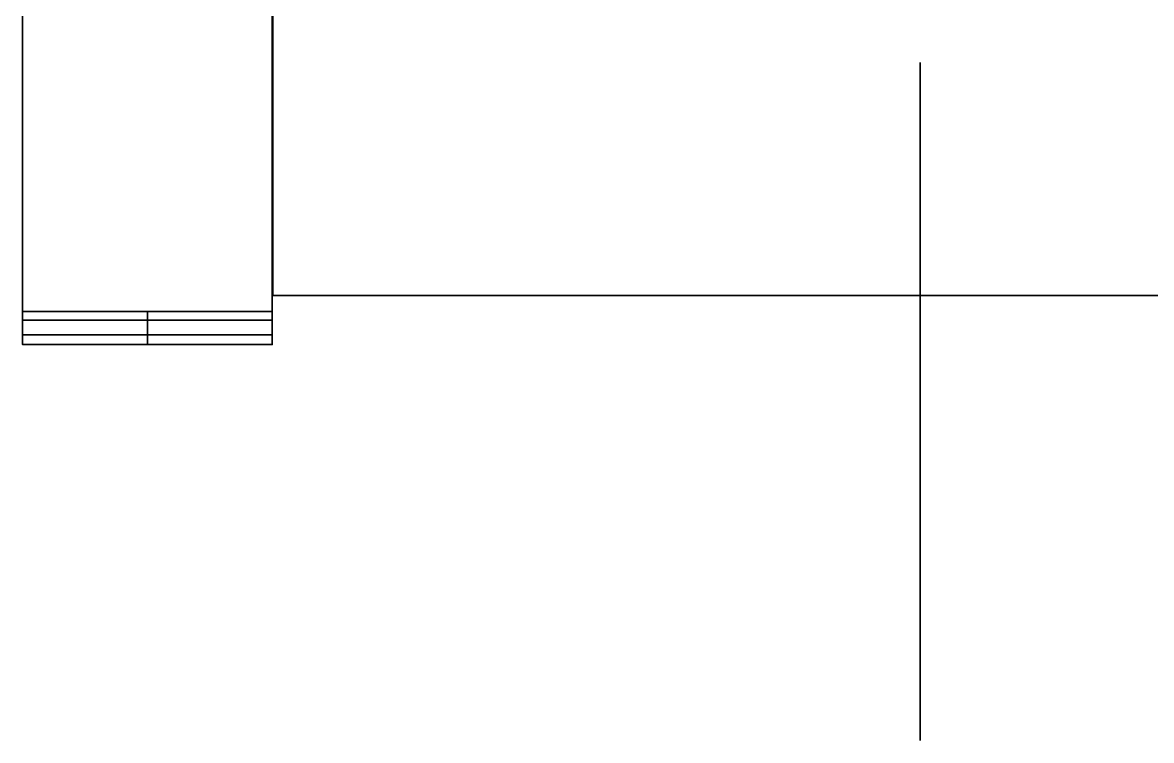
# Model space of a CAD drawing. Header units: inches. Extents: x 25 to 188, y -279 to -12.
# Drawn here: x 48.21 to 66.03, y -235.65 to -224.32 of the extents above; entities that cross this region are included whole.
import ezdxf

# ---------------------------------------------------------------- set-up
doc = ezdxf.new("R2010")
doc.units = ezdxf.units.IN
doc.header["$MEASUREMENT"] = 0
doc.layers.add('back panel', color=7, linetype='Continuous')

# ---------------------------------------------------------------- blocks, each defined once
blk = doc.blocks.new('block 9')
at = {"layer": 'back panel', "color": 7, "lineweight": 35, "true_color": 0xffffff}
for points in [[(48.207, -192.872), (48.207, -193.134), (48.207, -228.093)], [(52.15, -192.872), (52.15, -193.134), (52.15, -228.093)], [(52.158, -194.61), (52.158, -194.813), (52.158, -228.629)], [(52.158, -194.61), (52.158, -194.812), (52.158, -227.895)], [(52.158, -228.409), (52.158, -194.61)], [(52.15, -203.107), (52.15, -229.407)], [(48.207, -203.637), (48.207, -229.407)], [(48.207, -229.407), (48.207, -210.94)], [(48.207, -228.882), (48.207, -214.162), (48.207, -213.899)], [(52.15, -228.882), (52.15, -214.162), (52.15, -213.899)], [(157.866, -228.629), (52.158, -228.629)], [(48.207, -228.882), (52.15, -228.882)], [(50.178, -228.882), (50.178, -228.882)], [(48.207, -229.022), (52.15, -229.022)], [(48.207, -229.253), (52.15, -229.253)], [(48.207, -229.407), (52.15, -229.407)], [(48.207, -229.407), (52.15, -229.407)], [(48.207, -229.407), (52.15, -229.407)], [(48.207, -229.407), (52.15, -229.407)]]:
    blk.add_lwpolyline(points, dxfattribs=at)
for points in [[(52.158, -228.629), (52.158, -228.385), (52.158, -228.14), (52.158, -227.895)], [(48.207, -229.407), (48.207, -229.232), (48.207, -229.057), (48.207, -228.882)]]:
    blk.add_open_spline(points, degree=3, dxfattribs=at)
for points, knots in [([(48.207, -228.093), (48.207, -228.312), (48.207, -228.531), (48.207, -228.75), (48.207, -228.86), (48.207, -228.969), (48.207, -229.079), (48.207, -229.134), (48.207, -229.188), (48.207, -229.243), (48.207, -229.285), (48.207, -229.327), (48.207, -229.368), (48.207, -229.378), (48.207, -229.388), (48.207, -229.398), (48.207, -229.4), (48.207, -229.403), (48.207, -229.405), (48.207, -229.406), (48.207, -229.409), (48.207, -229.407)], [0, 0, 0, 0, 1, 1, 1, 2, 2, 2, 3, 3, 3, 4, 4, 4, 5, 5, 5, 6, 6, 6, 7, 7, 7, 7]), ([(52.15, -228.093), (52.15, -228.312), (52.15, -228.531), (52.15, -228.75), (52.15, -228.86), (52.15, -228.969), (52.15, -229.079), (52.15, -229.134), (52.15, -229.188), (52.15, -229.243), (52.15, -229.285), (52.15, -229.327), (52.15, -229.368), (52.15, -229.378), (52.15, -229.388), (52.15, -229.398), (52.15, -229.4), (52.15, -229.403), (52.15, -229.405), (52.15, -229.406), (52.15, -229.409), (52.15, -229.407)], [0, 0, 0, 0, 1, 1, 1, 2, 2, 2, 3, 3, 3, 4, 4, 4, 5, 5, 5, 6, 6, 6, 7, 7, 7, 7]), ([(50.178, -229.407), (50.178, -229.402), (50.178, -229.397), (50.178, -229.392), (50.178, -229.375), (50.178, -229.358), (50.178, -229.342), (50.178, -229.32), (50.178, -229.298), (50.178, -229.276), (50.178, -229.232), (50.178, -229.188), (50.178, -229.144), (50.178, -229.057), (50.178, -228.969), (50.178, -228.882)], [0, 0, 0, 0, 1, 1, 1, 2, 2, 2, 3, 3, 3, 4, 4, 4, 5, 5, 5, 5]), ([(52.15, -229.407), (52.15, -229.406), (52.15, -229.404), (52.15, -229.403), (52.15, -229.4), (52.15, -229.396), (52.15, -229.392), (52.15, -229.375), (52.15, -229.358), (52.15, -229.342), (52.15, -229.32), (52.15, -229.298), (52.15, -229.276), (52.15, -229.232), (52.15, -229.188), (52.15, -229.144), (52.15, -229.057), (52.15, -228.969), (52.15, -228.882)], [0, 0, 0, 0, 1, 1, 1, 2, 2, 2, 3, 3, 3, 4, 4, 4, 5, 5, 5, 6, 6, 6, 6])]:
    blk.add_open_spline(points, degree=3, knots=knots, dxfattribs=at)
blk = doc.blocks.new('block 8')
at = {"layer": 'back panel'}
blk.add_blockref('block 9', (0, 0), dxfattribs=at)
blk = doc.blocks.new('block 11')
at = {"layer": 'back panel', "color": 250, "lineweight": 35, "true_color": 0x1c1c1b}
blk.add_lwpolyline([(62.384, -235.655), (62.384, -224.954)], dxfattribs=at)

msp = doc.modelspace()

# ---------------------------------------------------------------- block references
at = {"layer": 'back panel'}
for name in ['block 8', 'block 11']:
    msp.add_blockref(name, (0, 0), dxfattribs=at)

doc.saveas('drawing.dxf')
